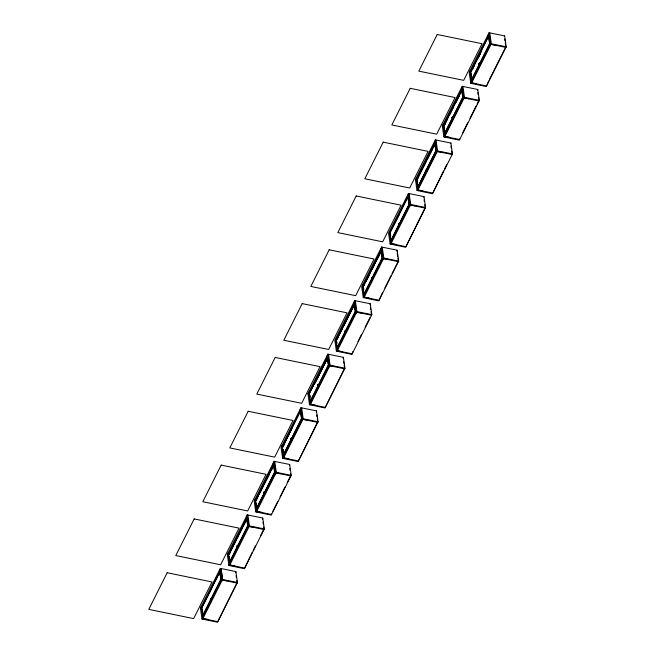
<?xml version="1.0" encoding="UTF-8"?>
<svg xmlns="http://www.w3.org/2000/svg" width="655" height="655" viewBox="0 0 655 655"><rect width="100%" height="100%" fill="white"/><g stroke="black" fill="none" stroke-linecap="round" stroke-linejoin="round"><path stroke-width="0.98" d="M210.984 599.431L210.689 598.973L210.492 599.955L210.689 598.973L210.386 599.857L210.673 598.948L210.501 600.07L210.607 599.03L211.188 599.53C210.599 598.162 210.345 600.373 211.057 599.612C210.525 600.463 210.828 598.318 210.861 599.39C210.566 597.909 210.14 601.306 211.123 599.317C210.697 600.357 210.468 598.048 211.221 599.325C210.32 598.089 210.108 601.044 210.869 598.965C211.18 600.815 210.411 598.514 211.147 599.628C209.518 600.193 211.254 597.761 210.771 599.644C210.517 599.112 210.722 600.111 210.73 598.932M237.487 545.418C236.913 547.842 237.626 544.755 237.683 545.582C237.847 544.657 238.002 546.933 237.356 545.721C237.241 545.615 238.788 545.64 237.519 546.385C237.781 546.311 237.282 545.648 237.863 545.877C237.511 546.532 238.043 546.18 237.724 545.288C236.488 546.327 238.052 546.63 237.896 545.779C237.552 544.518 237.609 547.58 237.618 545.427C238.019 545.836 236.684 547.629 237.74 545.337M345.136 330.98C345.93 332.085 344.186 332.724 345.259 331.201M371.901 277.499C371.884 280.586 372.965 275.583 371.753 278.662C372.327 276.451 371.712 277.777 372.449 278.113C371.148 276.287 372.932 279.488 371.753 277.843C372.236 279.988 372.122 275.518 371.778 278.645M399.345 224.346C397.577 224.559 399.624 224.1 398.543 224.518C399.738 223.92 398.486 225.181 398.985 224.477C398.305 225.443 399.165 222.806 398.543 224.763C399.116 224.616 398.846 223.33 399.116 224.469C398.24 226.376 398.993 223.568 399.345 224.346C398.993 223.707 398.215 225.778 398.985 223.969C399.018 224.534 399.173 225.132 398.789 223.912C399.116 223.781 398.101 225.975 399.345 224.346C398.518 223.265 398.248 225.754 398.903 224.739C399.255 223.748 398.6 223.658 398.535 224.673C399.075 224.567 398.772 223.609 398.895 224.78C398.658 222.79 398.682 226.556 398.96 224.076C399.542 224.837 398.543 223.355 398.592 225.009C398.821 223.208 399.296 226.09 398.846 223.871M425.693 170.325C424.915 173.076 426.282 168.384 425.39 171.373C426.11 169.383 425.463 172.142 425.996 170.677C426.896 170.21 424.702 172.936 425.856 170.308C426.127 172.584 424.874 170.153 426.151 170.881C424.792 171.733 426.528 168.54 425.39 171.348M452.343 117.875C452.49 116.001 452.851 117.638 452.269 117.744C452.417 116.524 452.801 116.844 452.376 117.834C452.253 115.902 452.671 118.604 452.605 116.77C451.745 119.783 452.785 115.395 452.687 117.351C451.827 118.645 454.046 116.377 452.376 117.834C452.695 116.353 452.875 118.743 452.572 116.762C452.368 118.563 453.096 116.459 452.801 117.13C452.654 118.285 452.605 116.615 452.294 117.548C453.366 116.893 452.376 116.148 452.474 117.892C452.138 116.59 453.301 116.721 452.302 117.892M479.419 63.216C479.272 64.01 479.288 64.509 479.64 63.478C478.69 65.557 479.992 61.914 479.337 64.28C479.755 63.936 479.583 63.388 479.665 63.985C478.993 63.797 480 62.127 479.55 64.075C480.058 63.993 479.223 63.993 479.648 63.437C479.157 65.23 479.026 64.272 479.64 63.363M210.861 599.194C210.877 600.299 209.927 598.973 211.246 599.317M237.544 545.32C237.151 547.736 238.346 544.313 237.364 546.466M264.62 491.823C264.915 492.404 263.752 493.935 264.555 491.766C265.25 492.224 263.662 491.97 264.407 492.642C264.71 490.538 264.898 493.714 264.153 492.511C264.293 490.472 265.471 493.027 264.407 492.642C264.391 490.259 265.537 494.075 264.399 491.774M291.025 439.227L291.385 438.113L291.843 438.883L291.581 438.514L291.049 439.325L291.401 438.113L291.843 438.883L291.36 438.138L291.057 439.333L291.344 438.146L291.041 439.3L291.778 438.924L291.303 438.277L291.115 439.374L291.434 438.162M291.319 438.17C291.974 440.79 290.394 437.999 291.843 438.883M318.682 385.394C316.791 385.951 319.444 384.149 317.994 385.762C318.739 383.044 318.035 387.285 318.06 384.78C318.289 386.262 318.715 385.009 318.395 384.919C318.289 384.714 318.232 384.853 317.986 385.803C318.543 384.641 318.698 384.403 318.174 385.639C319.091 384.305 317.012 386.663 318.256 384.559M371.86 277.581L371.68 278.621L371.893 277.745L371.983 278.383L372.474 277.908L371.803 278.588L371.86 277.581L371.753 278.653M399.01 224.731C398.297 225.574 398.543 223.322 398.952 224.452L399.321 224.55C399.19 223.977 398.24 224.444 398.756 224.739C399.313 223.257 398.215 224.96 398.821 224.861C399.509 223.298 397.822 225.164 399.116 224.247M479.214 64.305L479.517 63.134L479.182 64.346M479.566 63.183C479.255 65.058 479.354 62.7 479.976 63.641M210.542 599.996L210.885 599.014M317.962 385.115L318.346 384.722L317.994 385.68L318.166 384.616L317.888 385.467L318.641 385.156L318.215 384.575L318.068 385.762L318.355 384.583M344.89 332.2C345.029 330.914 345.512 330.963 344.874 332.06C345.906 330.726 343.973 332.314 345.594 331.479M479.656 63.633C479.067 64.116 479.476 63.633 479.444 64.124C479.083 63.134 479.444 64.706 479.575 63.748C478.584 63.707 480.189 64.092 479.435 63.289M238.117 545.926C236.717 545.255 237.749 547.588 237.454 545.476C237.495 546.491 237.7 546.704 237.438 545.607C238.076 545.517 236.742 546.164 237.56 545.459C237.478 546.769 237.036 546.049 238.06 546L237.274 546.36M264.235 492.937C265.332 491.127 264.112 491.962 264.252 492.773C263.949 491.954 265.013 491.561 264.235 492.896C264.26 492.29 264.546 491.209 264.284 492.282C265.136 491.962 263.728 493.346 264.481 491.839C264.841 493.895 263.506 492.249 264.636 492.052C264.718 492.847 264.35 492.937 264.194 492.323M318.363 385.189C317.937 385.132 318.281 385.246 318.248 385.115C318.641 384.853 317.7 385.312 318.355 385.156C318.559 384.026 317.88 386.786 318.305 384.591M210.452 599.456C210.394 600.905 211.016 597.81 210.681 599.857C210.754 597.516 210.099 601.92 210.754 598.817M210.951 599.595C211.311 599.489 209.764 599.562 211.197 599.456L210.574 599.89M237.388 546.475C237.847 544.854 237.609 546.344 237.356 545.771M264.235 492.896L264.62 492.003M264.194 492.74L264.595 491.839L264.997 492.355L264.407 492.642L264.972 492.183M264.825 492.642C264.366 492.2 263.949 492.142 264.947 492.331C263.466 491.176 264.587 493.608 264.44 492.437M291.221 439.3L291.491 438.26L291.008 439.194M344.972 332.142L344.997 331.184L345.201 331.586C344.8 332.527 344.8 331.594 345.062 331.135M372.097 277.704C371.622 278.956 372.179 277.171 372.253 277.941C371.418 278.964 371.721 276.664 372.408 278.211C371.033 277.916 372.752 277.663 371.647 278.449M371.827 277.63C371.606 277.925 372.49 278.768 371.811 277.908C371.639 278.752 372.449 276.975 371.745 278.621M398.723 225.009C399.656 223.707 397.872 225.279 399.313 224.583C398.33 224.108 398.191 225.246 399.272 224.452M398.887 224.771L398.993 224.321M425.644 171.381C426.446 170.824 425.545 169.686 425.725 171.282M452.687 116.754C453.17 118.776 451.197 116.901 453.145 117.294M479.616 64.059L479.19 64.165L479.378 63.338M479.198 64.19C480.533 62.553 478.428 64.788 479.951 63.838M425.578 170.496C425.324 172.265 426.52 170.644 425.586 170.636C425.111 172.633 425.93 169.227 425.439 170.939C425.382 171.225 426.053 169.629 425.693 171.291C425.668 170.726 426.339 170.161 425.406 171.381M264.161 492.666L264.481 491.864L264.514 492.625M237.994 545.746C236.545 546.131 237.871 545.754 237.88 545.705M291.352 438.277L291.45 438.727C291.393 438.588 291.131 438.498 291.393 438.932C291.205 439.218 291.082 438.08 291.483 439.038C290.967 438.621 291.279 438.162 291.115 439.333M318.608 385.238C317.257 385.075 318.756 385.042 318.084 385.459C318.551 383.191 318.158 387.359 318.125 384.755M345.381 331.43C344.694 331.79 345.668 331.283 344.817 331.717C345.447 331.504 344.71 332.2 345.005 331.233M398.666 224.321L398.698 224.976L398.674 224.157M426.249 170.947C424.252 170.824 426.863 171.119 425.865 170.832C425.766 170.554 425.93 170.799 425.455 170.906C426.061 170.194 425.373 172.347 425.734 170.431C425.758 171.618 425.594 170.505 425.865 171.192M237.593 546.262C237.831 545.451 237.356 546.262 237.855 545.869M264.252 492.683L264.391 492.02L264.333 492.757L264.947 492.388M291.843 438.621C290.009 439.21 292.122 439.423 291.311 438.269M318.6 385.5C317.266 384.747 318.453 385.754 318.764 385.14M345.259 331.332L344.817 331.97M398.707 224.321L398.715 224.919L398.772 224.174M452.842 117.098C452.515 118.67 451.909 116.443 453.145 117.229M452.728 116.877C452.335 118.121 452.687 116.868 452.277 117.81M479.82 64.067L479.501 63.306L479.444 64.19M237.732 546.172L237.282 546.09L237.724 545.55M344.866 331.495C345.439 331.053 344.604 332.019 345.136 331.373M398.658 224.927L398.543 224.763M318.084 385.689L318.338 385.132C317.88 385.132 317.88 385.165 318.486 385.173M371.729 277.892C372.851 278.629 370.812 277.892 372.515 277.941M264.399 492.265L264.293 492.323M318.698 385.222L318.027 384.968M371.688 278.44L372.138 277.761M479.796 63.969C479.083 63.027 479.288 64.305 479.738 63.748M371.639 278.326L372.007 277.81M426.225 170.775L425.488 171.282L425.676 170.439M372.498 278.08L372.032 278.228L372.425 278.064L371.958 277.63L371.753 278.408M264.301 492.003L264.186 492.527M318.093 385.222L318.174 384.919M425.734 170.431L425.914 171.119M425.676 170.644L425.578 171.299L426.192 170.914L425.594 170.521L425.39 171.192M425.578 171.405L426.069 171.201M452.58 117.466L453.063 117.556M479.714 63.912L479.886 63.961M237.528 545.942L238.068 545.893M291.279 438.318C291.213 439.44 290.943 438.424 291.868 438.793M479.37 63.527L479.19 63.789M425.856 170.881L425.504 171.356L425.619 170.66M425.635 171.299L425.578 170.775M317.912 385.476L318.215 385.025M264.522 492.077L264.243 492.118M372.081 278.236L371.893 277.695M399.313 224.477L399.206 224.804M291.483 438.678L291.475 438.686C291.319 439.325 291.254 438.784 291.688 439.046M237.724 545.861L237.585 545.476M264.71 492.085L264.808 492.617L264.735 492.093M453.063 117.343L452.638 117.278L453.08 117.351C452.187 117.646 453.088 116.909 452.736 117.458M210.411 599.8L210.73 599.39M237.364 546.123L237.519 545.582L237.438 546.311M371.835 278.555L372.032 278.228M318.723 385.05L318.273 385.402M291.205 438.596L291.057 439.022L291.148 438.563M317.986 385.255L318.084 385.034M372.31 278.342L372.122 277.966M210.452 599.521L210.623 599.022M291.008 439.038L291.197 438.465M345.332 331.717L345.152 331.839M211.041 599.652L210.492 599.71M210.558 599.833L210.533 599.489M345.332 331.373L345.357 331.594M220.702 569.138L221.013 568.524L235.882 571.594L237.454 582.491L217.509 622.25L201.994 618.991L200.43 608.094L220.326 568.434L220.989 568.573M249.457 525.85L229.504 565.625L244.381 568.679L264.333 528.921L262.761 518.031L247.197 514.871L227.301 554.531L228.873 565.421L229.537 565.56M274.077 461.3L254.181 500.96L255.745 511.85L271.26 515.117L291.205 475.358L289.633 464.46L274.077 461.3L275.649 472.198L255.745 511.85M303.208 418.709L283.255 458.484L298.131 461.546L318.084 421.787L316.512 410.89L300.956 407.729L281.052 447.39L282.624 458.287L283.287 458.418M307.932 393.819L327.827 354.159L343.392 357.319L344.956 368.216L325.011 407.975L309.504 404.716L307.932 393.819L308.595 393.958M354.707 300.596L334.803 340.256L336.375 351.145L351.891 354.404L371.835 314.646L370.263 303.756L354.707 300.596L356.271 311.485L336.375 351.145M381.578 247.025L361.683 286.685L363.255 297.575L378.762 300.841L398.707 261.083L397.143 250.185L381.578 247.025L383.15 257.923L363.255 297.575M409.113 193.593L408.458 193.454L388.562 233.115L390.126 244.012L405.642 247.271L425.586 207.512L424.014 196.615L409.129 193.561L408.835 194.158M417.669 190.58L417.006 190.441L415.434 179.544L435.329 139.883L450.894 143.044L452.466 153.941L432.513 193.7L417.628 190.646L437.589 150.871M444.54 137.01L443.877 136.87L442.313 125.981L462.209 86.321L477.765 89.481L479.337 100.371L459.392 140.129L444.508 137.075L464.46 97.3L462.897 86.403L462.586 87.017M489.08 32.75L469.185 72.41L470.757 83.3L486.264 86.566L506.217 46.808L504.645 35.91L489.08 32.75L490.652 43.648L470.757 83.3M215.56 579.38L216.469 577.571M227.956 554.679L228.227 554.13M228.783 553.025L228.136 552.869L229.7 563.767L230.364 563.898M247.852 515.018L249.432 525.899M255.712 499.356L255.008 499.298L256.58 510.196L257.243 510.335M274.732 461.456L276.304 472.329L256.375 512.054M301.333 408.433L301.636 407.819L303.183 418.758M308.562 394.007L308.857 393.426M309.463 392.214L308.759 392.165L310.331 403.062L310.994 403.193M309.88 391.395L310.789 389.578M315.808 379.581L316.717 377.763M321.703 367.815L322.612 366.014M328.204 354.863L328.515 354.249L330.055 365.195L310.126 404.921M335.458 340.404L335.737 339.855M336.342 338.651L335.638 338.594L337.21 349.492L337.865 349.623M355.354 300.743L356.934 311.624L371.835 314.646M363.165 285.179L362.51 285.023L364.082 295.921L364.745 296.06M382.233 247.181L383.814 258.054L363.877 297.779M405.51 200.79L406.411 198.981M408.229 195.362L407.623 195.116L409.195 206.006L409.858 206.145M416.064 179.748L416.359 179.151M435.706 140.588L436.017 139.974L437.565 150.92M443.238 125.58L442.313 125.981M489.735 32.906L491.316 43.779M202.149 608.2L201.494 608.069L219.728 571.717L220.342 571.954L218.516 575.581L220.342 571.954M236.758 539.229L229.029 554.629L228.366 554.498L246.607 518.154L247.164 518.269L243.578 525.637M257.726 497.44L255.909 501.067L255.245 500.928L273.479 464.583L274.044 464.698L271.817 469.348M282.78 447.496L282.117 447.357L300.358 411.012L300.964 411.25M309.659 393.925L308.996 393.794L327.23 357.442L327.795 357.556L315.112 383.052M336.531 340.354L335.876 340.223L354.109 303.879L354.666 303.994M363.41 286.792L362.747 286.653L380.981 250.308L381.546 250.423M390.282 233.221L389.627 233.082L407.86 196.737L408.417 196.852M426.708 160.622L417.161 179.65L416.498 179.519L434.732 143.167L435.297 143.289M447.676 118.833L444.033 126.079L443.378 125.948L461.611 89.604L462.176 89.719M470.912 72.517L470.249 72.377L488.491 36.033L489.048 36.148M218.344 575.442L220.17 571.807M228.808 554.588L247.041 518.244M255.687 501.018L273.921 464.673M282.559 447.447L289.395 433.823M314.449 383.887L327.672 357.532M336.31 340.313L354.552 303.969M363.189 286.743L381.423 250.398M416.94 179.609L435.174 143.257M443.82 126.038L462.053 89.694M470.691 72.468L481.63 50.664M219.228 574.116L219.834 572.707M229.52 553.393L230.314 552.018L229.61 553.409M237.503 537.493L238.289 536.117M246.714 519.137L246.018 520.529L246.804 519.153M264.383 483.922L265.078 482.53M272.889 466.958L273.585 465.566M326.73 359.841L327.426 358.449M444.532 124.843L445.318 123.468M237.667 537.419L242.669 527.447M259.994 492.912L263.637 485.658M265.905 481.13L269.541 473.876M283.689 445.687L284.598 443.869M337.898 337.636L342.901 327.672M343.81 325.863L348.804 315.89M349.721 314.081L353.356 306.827M366.137 281.355L369.772 274.101M372.048 269.573L374.316 265.038M377.96 257.792L380.227 253.264L362.747 286.653M427.617 158.813L432.619 148.841M433.528 147.031L435.346 143.404L416.498 179.519M449.944 114.306L453.587 107.052M455.855 102.524L459.491 95.27M472.28 69.798L474.548 65.263M478.183 58.017L480.459 53.481M220.825 579.364L202.591 615.708L203.255 615.847M247.705 525.793L229.471 562.137L230.126 562.277M256.342 508.567L274.584 472.222M283.222 455.004L301.456 418.66M328.335 365.089L310.093 401.433L310.757 401.572L310.486 399.656M355.206 311.518L336.973 347.862L337.636 348.002L337.358 346.086M382.086 257.947L363.852 294.3L364.507 294.431L364.237 292.523M390.724 240.729L408.957 204.385M417.603 187.158L435.837 150.814M444.475 133.587L462.708 97.243M471.354 80.025L489.588 43.672M237.438 546.737L229.692 562.187L228.587 554.539L246.82 518.195L247.926 525.842L238.355 544.919M264.317 493.166L256.563 508.616L255.466 500.977L273.7 464.624L274.797 472.271L265.226 491.348M328.556 365.13L310.314 401.482L309.217 393.835L327.451 357.491L328.417 364.18M355.428 311.567L337.194 347.911L336.089 340.264L354.33 303.92L355.288 310.609M371.819 278.891L364.074 294.341L362.968 286.702L381.202 250.349L381.48 252.265M372.728 277.073L379.572 263.449M380.481 261.632L382.307 257.996M409.178 204.425L390.945 240.77L389.848 233.131L408.081 196.787L409.039 203.468M436.058 150.855L417.825 187.207L416.719 179.56L434.953 143.216L435.919 149.905M462.929 97.292L444.696 133.636L443.599 125.989L461.832 89.645L462.798 96.334M472.026 79.157L489.809 43.721M201.994 618.991L221.898 579.331L220.326 568.434M228.873 565.421L248.769 525.76L247.197 514.871M282.624 458.287L302.52 418.627L300.956 407.729M309.504 404.716L329.399 365.056L327.827 354.159M390.126 244.012L410.03 204.352L408.458 193.454M417.006 190.441L436.901 150.781L435.329 139.883M443.877 136.87L463.781 97.21L462.209 86.321M202.624 619.196L222.577 579.421L221.013 568.524L222.553 579.47L237.454 582.491M337.006 351.35L356.959 311.575M390.757 244.209L410.71 204.434L409.138 193.544M471.387 83.504L491.34 43.729M235.882 571.594L235.669 572.781M262.761 518.031L262.549 519.21M289.633 464.46L289.42 465.639M316.512 410.89L316.299 412.077M343.392 357.319L343.171 358.506M370.263 303.756L370.05 304.935M397.143 250.185L396.922 251.364M423.719 197.212L424.014 196.615M450.591 143.642L450.894 143.044M477.47 90.079L477.765 89.481M504.342 36.508L504.645 35.91M237.069 582.5L217.804 621.652L202.927 618.598L207.856 619.417M252.249 552.255L244.683 568.082L229.799 565.028L234.736 565.855M253.149 550.462L255.401 545.975M260.346 536.109L263.949 528.937M272.824 511.244L277.777 501.378M280.021 496.891L284.974 487.025M287.226 482.538L290.82 475.366M317.7 421.795L298.434 460.948L283.549 457.886L283.468 457.305M344.571 368.225L325.314 407.377L310.429 404.323L310.339 403.734M353.004 351.432L352.185 353.806L337.3 350.752L342.238 351.579M357.949 341.566L361.552 334.394M365.154 327.213L370.1 317.348M382.577 292.482L379.065 300.244L364.18 297.182L369.109 298.009M384.829 287.995L391.125 275.444M392.026 273.643L398.33 261.091L398.412 261.673L383.527 258.619L388.464 259.445M443.525 170.996L432.816 193.102L417.931 190.048L417.849 189.459M444.426 169.203L446.677 164.716M462.758 132.67L467.703 122.804M469.954 118.326L476.259 105.766M477.151 103.973L478.952 100.387L479.042 100.968L464.158 97.914L469.086 98.733M488.728 80.901L486.567 85.969L471.682 82.907L476.619 83.734M489.629 79.099L505.832 46.816L505.914 47.397L491.029 44.343L495.966 45.17M470.249 72.377L481.556 50.713M443.378 125.948L460.809 92.543M389.627 233.082L399.517 214.128M335.876 340.223L354.715 304.108M308.996 393.794L327.844 357.679M282.117 447.357L292.015 428.403M255.245 500.928L270.793 471.133M271.735 469.332L274.093 464.821M228.366 554.498L247.213 518.383M201.494 608.069L211.385 589.107M219.138 574.091L219.924 572.724M452.736 117.311L452.572 117.253M444.72 135.896L444.81 136.477L449.739 137.304M437.196 150.896L437.278 151.477L442.215 152.304M417.931 190.048L422.86 190.867M410.317 204.466L410.407 205.048L415.335 205.875M395.988 244.438L391.051 243.619L405.936 246.673L425.201 207.52L425.283 208.11L410.407 205.048M361.585 313.008L356.656 312.189L371.532 315.243L371.45 314.662M329.694 365.171L329.776 365.752L334.705 366.579M310.429 404.323L315.358 405.142M302.815 418.741L302.897 419.323L307.834 420.15M283.549 457.886L288.487 458.713M275.943 472.304L276.025 472.894L280.954 473.721M261.607 512.284L256.678 511.457L271.555 514.519L271.473 513.929M254.083 527.283L249.146 526.464L264.031 529.518L263.67 526.988M227.203 580.854L222.274 580.027L237.159 583.089L236.791 580.559M490.652 43.648L506.217 46.808M490.48 45.441L489.825 45.301L488.253 34.404M470.675 70.887L470.02 70.756L471.584 81.646L472.247 81.785M462.037 88.114L461.374 87.975L462.946 98.872L463.609 99.003M463.781 97.21L479.337 100.371M443.803 124.458L443.14 124.319L444.712 135.217L445.375 135.348M444.81 136.477L459.687 139.54L459.605 138.95M435.157 141.676L434.502 141.546L436.074 152.435L436.729 152.574M436.901 150.781L452.466 153.941M437.278 151.477L452.163 154.539M418.439 177.038L417.743 178.43M416.924 178.029L416.269 177.89L417.833 188.787L418.496 188.918M415.434 179.544L416.097 179.683M410.03 204.352L425.586 207.512M390.052 231.592L389.389 231.461L390.961 242.35L391.616 242.489M398.707 261.083L383.15 257.923M382.978 259.707L382.315 259.577L380.752 248.679M356.271 311.485L356.934 311.624M356.107 313.278L355.444 313.147L353.872 302.25M327.656 355.952L327.001 355.821L328.564 366.71L329.228 366.849M329.399 365.056L344.956 368.216M329.776 365.752L344.661 368.814L344.153 365.31M318.919 375.413L318.215 376.805M302.52 418.627L318.084 421.787M302.897 419.323L317.781 422.385L317.282 418.881M302.348 420.42L301.693 420.281L300.121 409.391M284.114 456.764L283.459 456.625L281.887 445.736M275.649 472.198L291.205 475.358M276.025 472.894L290.91 475.948L290.542 473.418M275.477 473.983L274.813 473.852L273.241 462.954M248.769 525.76L264.333 528.921M248.597 527.553L247.942 527.422L246.37 516.525M220.154 570.227L219.49 570.096L221.062 580.985L221.726 581.124M221.898 579.331L222.553 579.47M200.43 608.094L201.085 608.233M203.492 617.468L202.829 617.337L201.257 606.44M504.71 39.038L504.989 40.978M505.267 42.927L505.693 45.842M490.39 39.865L490.669 41.814M489.67 42.763L488.704 36.074L470.47 72.427L471.436 79.108M477.831 92.609L478.117 94.549M478.535 97.464L478.813 99.413M471.051 73.466L471.322 75.382M471.6 77.29L471.878 79.198M470.83 73.425L471.109 75.333M471.379 77.249L471.657 79.157M450.959 146.171L451.238 148.12M451.655 151.035L451.942 152.983M444.172 127.037L444.45 128.945M444.729 130.861L445.138 133.726M443.951 126.996L444.229 128.904M444.639 131.77L444.917 133.677M424.08 199.742L424.358 201.691M424.784 204.606L425.062 206.546M417.3 180.608L417.571 182.516M417.988 185.381L418.258 187.297M417.079 180.559L417.35 182.475M417.767 185.34L418.046 187.248M397.208 253.313L397.626 256.228M397.904 258.176L398.183 260.117M390.421 234.179L390.699 236.087M391.109 238.952L391.387 240.86M390.2 234.13L390.478 236.037M390.888 238.903L391.166 240.819M381.75 254.173L382.168 257.038M370.468 307.85L370.746 309.799M371.033 311.739L371.311 313.688M363.55 287.741L363.82 289.657M363.328 287.701L363.599 289.608M364.016 292.474L364.286 294.39M343.597 361.421L343.875 363.369M336.67 341.312L336.948 343.22M336.449 341.271L336.727 343.179M337.137 346.045L337.415 347.952M316.717 414.992L316.995 416.932M309.79 394.883L310.069 396.791M309.578 394.834L309.987 397.7M310.265 399.615L310.535 401.523M289.846 468.562L290.124 470.503M283.058 449.404L283.328 451.32M283.607 453.227L283.885 455.135M282.837 449.363L283.107 451.27M283.386 453.178L283.664 455.094M262.966 522.125L263.244 524.074M256.179 502.975L256.457 504.882M255.958 502.925L256.236 504.841M236.087 575.696L236.373 577.644M229.307 556.545L229.577 558.453M229.086 556.496L229.356 558.412M220.358 574.631L219.949 571.766L201.715 608.11L202.813 615.749L221.046 579.405L220.637 576.539M202.428 610.108L202.706 612.024M202.207 610.067L202.485 611.975M167.172 572.74L148.783 609.387L193.643 618.607L212.032 581.959L167.172 572.74M194.175 518.916L175.794 555.563L220.653 564.782L239.034 528.135L194.175 518.916M221.177 465.091L202.796 501.738L247.656 510.949L266.036 474.31L221.177 465.091M248.188 411.266L229.799 447.914L274.658 457.125L293.047 420.485L248.188 411.266M275.19 357.442L256.801 394.089L301.66 403.3L320.049 366.661L275.19 357.442M302.192 303.617L283.811 340.264L328.671 349.475L347.052 312.836L302.192 303.617M329.195 249.792L310.814 286.44L355.673 295.651L374.054 259.012L329.195 249.792M356.205 195.968L337.816 232.607L382.676 241.826L401.065 205.187L356.205 195.968M383.208 142.143L364.827 178.782L409.686 188.001L428.067 151.362L383.208 142.143M410.21 88.319L391.829 124.958L436.688 134.177L455.069 97.538L410.21 88.319M437.212 34.494L418.832 71.133L463.691 80.352L482.072 43.713L437.212 34.494M300.579 411.062L282.338 447.406L283.443 455.045L301.677 418.701L300.579 411.062M337.816 337.743L337.03 339.118L337.816 337.743M364.606 284.155L363.902 285.547L364.688 284.18"/></g></svg>
